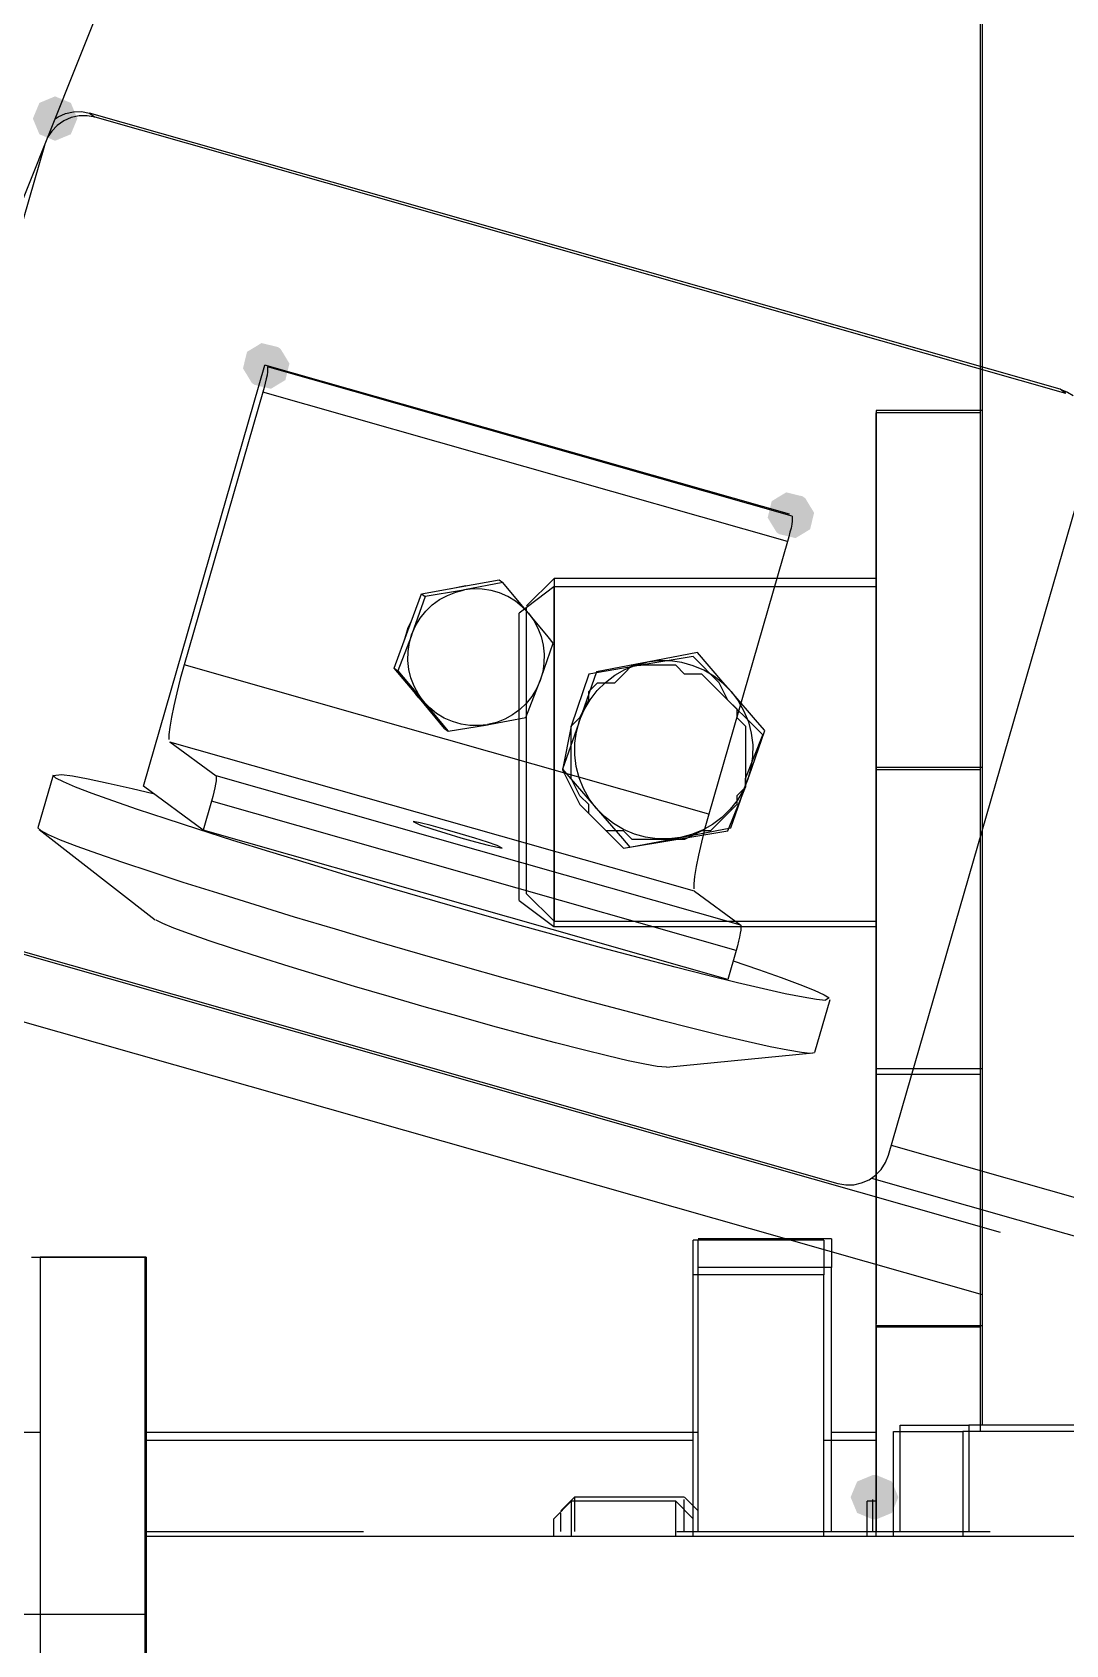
# Model space of a CAD drawing. Extents: x 3 to 592, y 5 to 207.
# Drawn here: x 42.76 to 46.95, y 49.8 to 56.33 of the extents above; entities that cross this region are included whole.
import ezdxf

# ---------------------------------------------------------------- set-up
doc = ezdxf.new("R2010")
doc.units = 0
doc.layers.get('0').update_dxf_attribs({"linetype": 'CONTINUOUS'})

msp = doc.modelspace()

# ---------------------------------------------------------------- hatches: boundary and pattern name
h = msp.add_hatch(color=7)
h.dxf.hatch_style = 2
h.paths.add_polyline_path([(42.851811, 55.888361), (42.788278, 55.914786), (42.761853, 55.978319), (42.788278, 56.041852), (42.851811, 56.068277), (42.915697, 56.041852), (42.942122, 55.978319), (42.915697, 55.914786)])
h = msp.add_hatch(color=7)
h.dxf.hatch_style = 2
h.paths.add_polyline_path([(42.851811, 55.888361), (42.788278, 55.914786), (42.761853, 55.978319), (42.788278, 56.041852), (42.851811, 56.068277), (42.915697, 56.041852), (42.942122, 55.978319), (42.915697, 55.914786)])
h = msp.add_hatch(color=7)
h.dxf.hatch_style = 2
h.paths.add_polyline_path([(43.649019, 54.907521), (43.613412, 54.966402), (43.629674, 55.033262), (43.688555, 55.068868), (43.755415, 55.052607), (43.765998, 55.044846), (43.801605, 54.985965), (43.785343, 54.919105), (43.726463, 54.883498), (43.659602, 54.89976)])
h = msp.add_hatch(color=7)
h.dxf.hatch_style = 2
h.paths.add_polyline_path([(43.649019, 54.907521), (43.613412, 54.966402), (43.629674, 55.033262), (43.688555, 55.068868), (43.755415, 55.052607), (43.765998, 55.044846), (43.801605, 54.985965), (43.785343, 54.919105), (43.726463, 54.883498), (43.659602, 54.89976)])
h = msp.add_hatch(color=7)
h.dxf.hatch_style = 2
h.paths.add_polyline_path([(45.775457, 54.302719), (45.739851, 54.361599), (45.756113, 54.42846), (45.814993, 54.464066), (45.881854, 54.447805), (45.892437, 54.440043), (45.928043, 54.381163), (45.911782, 54.314302), (45.852901, 54.278696), (45.786041, 54.294958)])
h = msp.add_hatch(color=7)
h.dxf.hatch_style = 2
h.paths.add_polyline_path([(45.775457, 54.302719), (45.739851, 54.361599), (45.756113, 54.42846), (45.814993, 54.464066), (45.881854, 54.447805), (45.892437, 54.440043), (45.928043, 54.381163), (45.911782, 54.314302), (45.852901, 54.278696), (45.786041, 54.294958)])
h = msp.add_hatch(color=7)
h.dxf.hatch_style = 2
h.paths.add_polyline_path([(46.179669, 50.483064), (46.243203, 50.456639), (46.269628, 50.393106), (46.243203, 50.329573), (46.179669, 50.303148), (46.165911, 50.303148), (46.102378, 50.329573), (46.075953, 50.393106), (46.102378, 50.456639), (46.165911, 50.483064)])
h = msp.add_hatch(color=7)
h.dxf.hatch_style = 2
h.paths.add_polyline_path([(46.179669, 50.483064), (46.243203, 50.456639), (46.269628, 50.393106), (46.243203, 50.329573), (46.179669, 50.303148), (46.165911, 50.303148), (46.102378, 50.329573), (46.075953, 50.393106), (46.102378, 50.456639), (46.165911, 50.483064)])
h = msp.add_hatch(color=7)
h.dxf.hatch_style = 2
h.paths.add_polyline_path([(46.179669, 50.483064), (46.243203, 50.456639), (46.269628, 50.393106), (46.243203, 50.329573), (46.179669, 50.303148), (46.165911, 50.303148), (46.102378, 50.329573), (46.075953, 50.393106), (46.102378, 50.456639), (46.165911, 50.483064)])
h = msp.add_hatch(color=7)
h.dxf.hatch_style = 2
h.paths.add_polyline_path([(46.179669, 50.483064), (46.243203, 50.456639), (46.269628, 50.393106), (46.243203, 50.329573), (46.179669, 50.303148), (46.165911, 50.303148), (46.102378, 50.329573), (46.075953, 50.393106), (46.102378, 50.456639), (46.165911, 50.483064)])

# ---------------------------------------------------------------- linework, layer by layer
at = {"color": 7}
for points in [[(43.801445, 58.361367), (43.751394, 58.235885), (43.550311, 57.730707), (43.347464, 57.222002), (43.143558, 56.710474), (42.938594, 56.196477), (42.733278, 55.681069), (42.527255, 55.164249), (42.321233, 54.647077), (42.115211, 54.129905), (41.909541, 53.613791), (41.704577, 53.099088)], [(43.801445, 58.361367), (43.751394, 58.235885), (43.550311, 57.730707), (43.347464, 57.222002), (43.143558, 56.710474), (42.938594, 56.196477), (42.733278, 55.681069), (42.527255, 55.164249), (42.321233, 54.647077), (42.115211, 54.129905), (41.909541, 53.613791), (41.704577, 53.099088)], [(46.601944, 50.658889), (46.601944, 56.973611)], [(46.610235, 50.684783), (46.610235, 56.994566)], [(46.610235, 50.684783), (46.610235, 56.994566)], [(46.610235, 50.684783), (46.610235, 56.994566)], [(46.610235, 50.684783), (46.610235, 56.994566)], [(43.013983, 55.983893), (42.98188, 55.989537), (42.949424, 55.989185), (42.917674, 55.982129), (42.887688, 55.969076), (42.860877, 55.950379), (42.838299, 55.927096), (42.820308, 55.899932)], [(43.013983, 55.983893), (42.98188, 55.989537), (42.949424, 55.989185), (42.917674, 55.982129), (42.887688, 55.969076), (42.860877, 55.950379), (42.838299, 55.927096), (42.820308, 55.899932)], [(42.851634, 55.977896), (42.864687, 55.98601), (42.894673, 55.999062), (42.926423, 56.006118), (42.958879, 56.006471), (42.990982, 56.000826)], [(42.851634, 55.977896), (42.864687, 55.98601), (42.894673, 55.999062), (42.926423, 56.006118), (42.958879, 56.006471), (42.990982, 56.000826)], [(42.990982, 56.000756), (43.013912, 55.983823)], [(42.990982, 56.000756), (43.013912, 55.983823)], [(46.924877, 54.881851), (42.991052, 56.000862)], [(46.924877, 54.881851), (42.991052, 56.000862)], [(46.947878, 54.864952), (43.014053, 55.983964)], [(46.947878, 54.864952), (43.014053, 55.983964)], [(42.808349, 55.86924), (41.977204, 52.98881)], [(42.808349, 55.86924), (41.977204, 52.98881)], [(43.209669, 53.273219), (43.702146, 54.979958)], [(43.209669, 53.273219), (43.702146, 54.979958)], [(43.712871, 54.972267), (43.713224, 54.952512), (43.710754, 54.939459), (43.707932, 54.92429), (43.703699, 54.907004), (43.699112, 54.888659), (43.693821, 54.869962)], [(43.712871, 54.972267), (43.713224, 54.952512), (43.710754, 54.939459), (43.707932, 54.92429), (43.703699, 54.907004), (43.699112, 54.888659), (43.693821, 54.869962)], [(45.828656, 54.375262), (43.702111, 54.979923)], [(45.828656, 54.375262), (43.702111, 54.979923)], [(45.839309, 54.36743), (43.712765, 54.972091)], [(45.839309, 54.36743), (43.712765, 54.972091)], [(46.924877, 54.881851), (46.955216, 54.869856), (46.977441, 54.856098)], [(46.924877, 54.881851), (46.955216, 54.869856), (46.977441, 54.856098)], [(46.947878, 54.864952), (46.924948, 54.881886)], [(46.947878, 54.864952), (46.924948, 54.881886)], [(43.693891, 54.869856), (43.375333, 53.765662)], [(43.693891, 54.869856), (43.375333, 53.765662)], [(45.820295, 54.265019), (43.69375, 54.86968)], [(45.820295, 54.265019), (43.69375, 54.86968)], [(46.601944, 54.786389), (46.178611, 54.786389)], [(46.178611, 54.786389), (46.178611, 54.751111), (46.178611, 54.715833), (46.178611, 54.645278), (46.178611, 54.574722), (46.178611, 54.504167), (46.178611, 54.363056), (46.178611, 54.257222), (46.178611, 54.116111), (46.178611, 53.975), (46.178611, 53.833889), (46.178611, 53.6575), (46.178611, 53.481111), (46.178611, 53.34)], [(46.179669, 54.795843), (46.179669, 54.773971), (46.179669, 54.735166), (46.179669, 54.676957), (46.179669, 54.600757), (46.179669, 54.507271), (46.179669, 54.398263), (46.179669, 54.274791), (46.179669, 54.139324), (46.179669, 53.993274), (46.179669, 53.83911), (46.179669, 53.678596), (46.179669, 53.514554), (46.179669, 53.349102)], [(46.179669, 54.795843), (46.179669, 54.773971), (46.179669, 54.735166), (46.179669, 54.676957), (46.179669, 54.600757), (46.179669, 54.507271), (46.179669, 54.398263), (46.179669, 54.274791), (46.179669, 54.139324), (46.179669, 53.993274), (46.179669, 53.83911), (46.179669, 53.678596), (46.179669, 53.514554), (46.179669, 53.349102)], [(46.179669, 54.795843), (46.179669, 54.773971), (46.179669, 54.735166), (46.179669, 54.676957), (46.179669, 54.600757), (46.179669, 54.507271), (46.179669, 54.398263), (46.179669, 54.274791), (46.179669, 54.139324), (46.179669, 53.993274), (46.179669, 53.83911), (46.179669, 53.678596), (46.179669, 53.514554), (46.179669, 53.349102)], [(46.179669, 54.795843), (46.179669, 54.773971), (46.179669, 54.735166), (46.179669, 54.676957), (46.179669, 54.600757), (46.179669, 54.507271), (46.179669, 54.398263), (46.179669, 54.274791), (46.179669, 54.139324), (46.179669, 53.993274), (46.179669, 53.83911), (46.179669, 53.678596), (46.179669, 53.514554), (46.179669, 53.349102)], [(46.610235, 54.795843), (46.179846, 54.795843)], [(46.610235, 54.795843), (46.179846, 54.795843)], [(46.610235, 54.795843), (46.179846, 54.795843)], [(46.610235, 54.795843), (46.179846, 54.795843)], [(46.229976, 51.779205), (47.06112, 54.659636)], [(46.229976, 51.779205), (47.06112, 54.659636)], [(45.839309, 54.36743), (45.839309, 54.347674), (45.837193, 54.334622), (45.834371, 54.319452), (45.830137, 54.302166), (45.825551, 54.283822), (45.820259, 54.265124)], [(45.839309, 54.36743), (45.839309, 54.347674), (45.837193, 54.334622), (45.834371, 54.319452), (45.830137, 54.302166), (45.825551, 54.283822), (45.820259, 54.265124)], [(45.820295, 54.265019), (45.501736, 53.160824)], [(45.820295, 54.265019), (45.501736, 53.160824)], [(44.49385, 54.081116), (44.651189, 54.109338)], [(44.49385, 54.081116), (44.651189, 54.109338)], [(44.666076, 54.098402), (44.510854, 54.068768)], [(44.666076, 54.098402), (44.510854, 54.068768)], [(44.651295, 54.109232), (44.666112, 54.098296)], [(44.651295, 54.109232), (44.666112, 54.098296)], [(44.770499, 53.9744), (44.74651, 54.003328), (44.666076, 54.098225)], [(44.770499, 53.9744), (44.74651, 54.003328), (44.666076, 54.098225)], [(44.874109, 54.115335), (44.762984, 54.00421)], [(44.874109, 54.115335), (44.762984, 54.00421)], [(44.874109, 54.115335), (44.762984, 54.00421)], [(44.874109, 54.115335), (44.762984, 54.00421)], [(46.179669, 54.115335), (44.874039, 54.115335)], [(46.179669, 54.115335), (44.874039, 54.115335)], [(46.179669, 54.115335), (44.874039, 54.115335)], [(46.179669, 54.115335), (44.874039, 54.115335)], [(44.874109, 54.115335), (44.874109, 54.075824), (44.874109, 54.027141), (44.874109, 53.961171), (44.874109, 53.879679), (44.874109, 53.785135), (44.874109, 53.679654), (44.874109, 53.567118), (44.874109, 53.450349), (44.874109, 53.332521), (44.874109, 53.217516), (44.874109, 53.108154), (44.874109, 53.007966), (44.874109, 52.919418), (44.874109, 52.845688), (44.874109, 52.788185), (44.874109, 52.748674), (44.874109, 52.728918)], [(44.874109, 54.115335), (44.874109, 54.075824), (44.874109, 54.027141), (44.874109, 53.961171), (44.874109, 53.879679), (44.874109, 53.785135), (44.874109, 53.679654), (44.874109, 53.567118), (44.874109, 53.450349), (44.874109, 53.332521), (44.874109, 53.217516), (44.874109, 53.108154), (44.874109, 53.007966), (44.874109, 52.919418), (44.874109, 52.845688), (44.874109, 52.788185), (44.874109, 52.748674), (44.874109, 52.728918)], [(44.874109, 54.115335), (44.874109, 54.075824), (44.874109, 54.027141), (44.874109, 53.961171), (44.874109, 53.879679), (44.874109, 53.785135), (44.874109, 53.679654), (44.874109, 53.567118), (44.874109, 53.450349), (44.874109, 53.332521), (44.874109, 53.217516), (44.874109, 53.108154), (44.874109, 53.007966), (44.874109, 52.919418), (44.874109, 52.845688), (44.874109, 52.788185), (44.874109, 52.748674), (44.874109, 52.728918)], [(44.874109, 54.115335), (44.874109, 54.075824), (44.874109, 54.027141), (44.874109, 53.961171), (44.874109, 53.879679), (44.874109, 53.785135), (44.874109, 53.679654), (44.874109, 53.567118), (44.874109, 53.450349), (44.874109, 53.332521), (44.874109, 53.217516), (44.874109, 53.108154), (44.874109, 53.007966), (44.874109, 52.919418), (44.874109, 52.845688), (44.874109, 52.788185), (44.874109, 52.748674), (44.874109, 52.728918)], [(44.281266, 53.902504), (44.3363, 54.05314)], [(44.281266, 53.902504), (44.3363, 54.05314)], [(44.2982, 53.890086), (44.313016, 53.923247), (44.331714, 53.954292), (44.354644, 53.982514), (44.38075, 54.007914), (44.41003, 54.029434), (44.44178, 54.04672), (44.475647, 54.060125), (44.510925, 54.068592)], [(44.2982, 53.890086), (44.313016, 53.923247), (44.331714, 53.954292), (44.354644, 53.982514), (44.38075, 54.007914), (44.41003, 54.029434), (44.44178, 54.04672), (44.475647, 54.060125), (44.510925, 54.068592)], [(44.351222, 54.042169), (44.298306, 53.890122)], [(44.351222, 54.042169), (44.298306, 53.890122)], [(44.336441, 54.053034), (44.49378, 54.081257)], [(44.336441, 54.053034), (44.49378, 54.081257)], [(44.336441, 54.053034), (44.351257, 54.042098)], [(44.336441, 54.053034), (44.351257, 54.042098)], [(44.510819, 54.068698), (44.49953, 54.066581), (44.351363, 54.042239)], [(44.510819, 54.068698), (44.49953, 54.066581), (44.351363, 54.042239)], [(44.457691, 54.07466), (44.516252, 54.086301)], [(44.457691, 54.07466), (44.516252, 54.086301)], [(44.770499, 53.9744), (44.745451, 54.000506), (44.717582, 54.023084), (44.686537, 54.041781), (44.653376, 54.056597), (44.618804, 54.066475), (44.582821, 54.07212), (44.546838, 54.072825), (44.510854, 54.068592)], [(44.770499, 53.9744), (44.745451, 54.000506), (44.717582, 54.023084), (44.686537, 54.041781), (44.653376, 54.056597), (44.618804, 54.066475), (44.582821, 54.07212), (44.546838, 54.072825), (44.510854, 54.068592)], [(44.873333, 54.080833), (44.732222, 53.975)], [(46.178611, 54.080833), (44.873333, 54.080833)], [(44.873333, 54.080833), (44.873333, 54.045556), (44.873333, 54.010278), (44.873333, 53.939722), (44.873333, 53.869167), (44.873333, 53.763333), (44.873333, 53.6575), (44.873333, 53.551667), (44.873333, 53.445833), (44.873333, 53.304722), (44.873333, 53.198889), (44.873333, 53.093056), (44.873333, 52.987222), (44.873333, 52.916667), (44.873333, 52.810833), (44.873333, 52.775556), (44.873333, 52.740278), (44.873333, 52.705)], [(44.732222, 52.810833), (44.732222, 52.846111), (44.732222, 52.916667), (44.732222, 52.987222), (44.732222, 53.057778), (44.732222, 53.128333), (44.732222, 53.234167), (44.732222, 53.34), (44.732222, 53.445833), (44.732222, 53.551667), (44.732222, 53.6575), (44.732222, 53.763333), (44.732222, 53.833889), (44.732222, 53.904444), (44.732222, 53.939722), (44.732222, 53.975)], [(44.76302, 52.837574), (44.76302, 52.877085), (44.76302, 52.925063), (44.76302, 52.989974), (44.76302, 53.069349), (44.76302, 53.160718), (44.76302, 53.26126), (44.76302, 53.367093), (44.76302, 53.474691), (44.76302, 53.580524), (44.76302, 53.681066), (44.76302, 53.772435), (44.76302, 53.852163), (44.76302, 53.916721), (44.76302, 53.964699), (44.76302, 53.994332)], [(44.76302, 52.837574), (44.76302, 52.877085), (44.76302, 52.925063), (44.76302, 52.989974), (44.76302, 53.069349), (44.76302, 53.160718), (44.76302, 53.26126), (44.76302, 53.367093), (44.76302, 53.474691), (44.76302, 53.580524), (44.76302, 53.681066), (44.76302, 53.772435), (44.76302, 53.852163), (44.76302, 53.916721), (44.76302, 53.964699), (44.76302, 53.994332)], [(44.76302, 52.837574), (44.76302, 52.877085), (44.76302, 52.925063), (44.76302, 52.989974), (44.76302, 53.069349), (44.76302, 53.160718), (44.76302, 53.26126), (44.76302, 53.367093), (44.76302, 53.474691), (44.76302, 53.580524), (44.76302, 53.681066), (44.76302, 53.772435), (44.76302, 53.852163), (44.76302, 53.916721), (44.76302, 53.964699), (44.76302, 53.994332)], [(44.76302, 52.837574), (44.76302, 52.877085), (44.76302, 52.925063), (44.76302, 52.989974), (44.76302, 53.069349), (44.76302, 53.160718), (44.76302, 53.26126), (44.76302, 53.367093), (44.76302, 53.474691), (44.76302, 53.580524), (44.76302, 53.681066), (44.76302, 53.772435), (44.76302, 53.852163), (44.76302, 53.916721), (44.76302, 53.964699), (44.76302, 53.994332)], [(44.870582, 53.853609), (44.850121, 53.878304), (44.770393, 53.974259)], [(44.870582, 53.853609), (44.850121, 53.878304), (44.770393, 53.974259)], [(44.770499, 53.9744), (44.791665, 53.94512), (44.808951, 53.91337), (44.822004, 53.879856), (44.830471, 53.844578), (44.834351, 53.808595), (44.833293, 53.772259), (44.828001, 53.736275), (44.817418, 53.70135)], [(44.770499, 53.9744), (44.791665, 53.94512), (44.808951, 53.91337), (44.822004, 53.879856), (44.830471, 53.844578), (44.834351, 53.808595), (44.833293, 53.772259), (44.828001, 53.736275), (44.817418, 53.70135)], [(44.226057, 53.752009), (44.28109, 53.902645)], [(44.226057, 53.752009), (44.28109, 53.902645)], [(44.267755, 53.865745), (44.283277, 53.916192), (44.295272, 53.940886)], [(44.267755, 53.865745), (44.283277, 53.916192), (44.295272, 53.940886)], [(44.2982, 53.890086), (44.294319, 53.879503), (44.240697, 53.741214)], [(44.2982, 53.890086), (44.294319, 53.879503), (44.240697, 53.741214)], [(44.34526, 53.617177), (44.324094, 53.646458), (44.306807, 53.678208), (44.293755, 53.712075), (44.285288, 53.747), (44.281408, 53.782983), (44.282466, 53.819319), (44.287757, 53.855302), (44.298341, 53.890227)], [(44.34526, 53.617177), (44.324094, 53.646458), (44.306807, 53.678208), (44.293755, 53.712075), (44.285288, 53.747), (44.281408, 53.782983), (44.282466, 53.819319), (44.287757, 53.855302), (44.298341, 53.890227)], [(44.817594, 53.701527), (44.821475, 53.71211), (44.870511, 53.853574)], [(44.817594, 53.701527), (44.821475, 53.71211), (44.870511, 53.853574)], [(43.375262, 53.765732), (43.359387, 53.708229), (43.344924, 53.652138), (43.332576, 53.599574), (43.323051, 53.552654), (43.316701, 53.513143), (43.313526, 53.482452), (43.313526, 53.462343)], [(43.375262, 53.765732), (43.359387, 53.708229), (43.344924, 53.652138), (43.332576, 53.599574), (43.323051, 53.552654), (43.316701, 53.513143), (43.313526, 53.482452), (43.313526, 53.462343)], [(45.501666, 53.160895), (43.375121, 53.765909)], [(45.501666, 53.160895), (43.375121, 53.765909)], [(44.977579, 53.539813), (44.995924, 53.583205), (45.019913, 53.624127), (45.049193, 53.661169), (45.082707, 53.69433), (45.120454, 53.722905), (45.161376, 53.746188), (45.205474, 53.763827), (45.250982, 53.775822)], [(44.977579, 53.539813), (44.995924, 53.583205), (45.019913, 53.624127), (45.049193, 53.661169), (45.082707, 53.69433), (45.120454, 53.722905), (45.161376, 53.746188), (45.205474, 53.763827), (45.250982, 53.775822)], [(44.977579, 53.539813), (44.995924, 53.583205), (45.019913, 53.624127), (45.049193, 53.661169), (45.082707, 53.69433), (45.120454, 53.722905), (45.161376, 53.746188), (45.205474, 53.763827), (45.250982, 53.775822)], [(44.977579, 53.539813), (44.995924, 53.583205), (45.019913, 53.624127), (45.049193, 53.661169), (45.082707, 53.69433), (45.120454, 53.722905), (45.161376, 53.746188), (45.205474, 53.763827), (45.250982, 53.775822)], [(45.251053, 53.775645), (45.236589, 53.772823), (45.046089, 53.73684)], [(45.251053, 53.775645), (45.236589, 53.772823), (45.046089, 53.73684)], [(45.251053, 53.775645), (45.236589, 53.772823), (45.046089, 53.73684)], [(45.251053, 53.775645), (45.236589, 53.772823), (45.046089, 53.73684)], [(45.437778, 53.798611), (45.226111, 53.763333)], [(45.592012, 53.656724), (45.558851, 53.690238), (45.521809, 53.719518), (45.480887, 53.743507), (45.437496, 53.761852), (45.391987, 53.774552), (45.345068, 53.780902), (45.297796, 53.781254), (45.250876, 53.77561)], [(45.592012, 53.656724), (45.558851, 53.690238), (45.521809, 53.719518), (45.480887, 53.743507), (45.437496, 53.761852), (45.391987, 53.774552), (45.345068, 53.780902), (45.297796, 53.781254), (45.250876, 53.77561)], [(45.592012, 53.656724), (45.558851, 53.690238), (45.521809, 53.719518), (45.480887, 53.743507), (45.437496, 53.761852), (45.391987, 53.774552), (45.345068, 53.780902), (45.297796, 53.781254), (45.250876, 53.77561)], [(45.592012, 53.656724), (45.558851, 53.690238), (45.521809, 53.719518), (45.480887, 53.743507), (45.437496, 53.761852), (45.391987, 53.774552), (45.345068, 53.780902), (45.297796, 53.781254), (45.250876, 53.77561)], [(45.455875, 53.814627), (45.250911, 53.775822)], [(45.455875, 53.814627), (45.250911, 53.775822)], [(45.455875, 53.814627), (45.250911, 53.775822)], [(45.455875, 53.814627), (45.250911, 53.775822)], [(45.578889, 53.622222), (45.543611, 53.692778), (45.437778, 53.798611)], [(45.592012, 53.656724), (45.558498, 53.695529), (45.45584, 53.814768)], [(45.592012, 53.656724), (45.558498, 53.695529), (45.45584, 53.814768)], [(45.592012, 53.656724), (45.558498, 53.695529), (45.45584, 53.814768)], [(45.592012, 53.656724), (45.558498, 53.695529), (45.45584, 53.814768)], [(44.328327, 53.629631), (44.226021, 53.752044)], [(44.328327, 53.629631), (44.226021, 53.752044)], [(44.226057, 53.752009), (44.240873, 53.741073)], [(44.226057, 53.752009), (44.240873, 53.741073)], [(44.240838, 53.741144), (44.321271, 53.645894), (44.34526, 53.617319)], [(44.240838, 53.741144), (44.321271, 53.645894), (44.34526, 53.617319)], [(44.817594, 53.701527), (44.802778, 53.668366), (44.784081, 53.637321), (44.76115, 53.609099), (44.735044, 53.583699), (44.705764, 53.562179), (44.674014, 53.544893), (44.640147, 53.531488), (44.604869, 53.523021)], [(44.817594, 53.701527), (44.802778, 53.668366), (44.784081, 53.637321), (44.76115, 53.609099), (44.735044, 53.583699), (44.705764, 53.562179), (44.674014, 53.544893), (44.640147, 53.531488), (44.604869, 53.523021)], [(44.760233, 53.552584), (44.817736, 53.701456)], [(44.760233, 53.552584), (44.817736, 53.701456)], [(44.943889, 53.516389), (44.979167, 53.551667), (45.014444, 53.622222), (45.014444, 53.6575), (45.049722, 53.692778), (45.120278, 53.692778), (45.155556, 53.728056), (45.190833, 53.763333), (45.226111, 53.763333)], [(45.014444, 53.728056), (44.943889, 53.516389)], [(45.046265, 53.736663), (44.977473, 53.539813)], [(45.046265, 53.736663), (44.977473, 53.539813)], [(45.046265, 53.736663), (44.977473, 53.539813)], [(45.046265, 53.736663), (44.977473, 53.539813)], [(45.226111, 53.763333), (45.014444, 53.728056)], [(45.578889, 53.622222), (45.543611, 53.6575), (45.508333, 53.692778), (45.473056, 53.728056), (45.4025, 53.728056), (45.367222, 53.763333), (45.331944, 53.763333), (45.296667, 53.763333), (45.226111, 53.763333)], [(44.325893, 53.631394), (44.313546, 53.646917)], [(44.325893, 53.631394), (44.313546, 53.646917)], [(45.728184, 53.498856), (45.698198, 53.533428), (45.592012, 53.6569)], [(45.728184, 53.498856), (45.698198, 53.533428), (45.592012, 53.6569)], [(45.728184, 53.498856), (45.698198, 53.533428), (45.592012, 53.6569)], [(45.728184, 53.498856), (45.698198, 53.533428), (45.592012, 53.6569)], [(45.592012, 53.656724), (45.620587, 53.618977), (45.643871, 53.578054), (45.661509, 53.533957), (45.673151, 53.488449), (45.679148, 53.441529), (45.678796, 53.394257), (45.672093, 53.347338), (45.659393, 53.301829)], [(45.592012, 53.656724), (45.620587, 53.618977), (45.643871, 53.578054), (45.661509, 53.533957), (45.673151, 53.488449), (45.679148, 53.441529), (45.678796, 53.394257), (45.672093, 53.347338), (45.659393, 53.301829)], [(45.592012, 53.656724), (45.620587, 53.618977), (45.643871, 53.578054), (45.661509, 53.533957), (45.673151, 53.488449), (45.679148, 53.441529), (45.678796, 53.394257), (45.672093, 53.347338), (45.659393, 53.301829)], [(45.592012, 53.656724), (45.620587, 53.618977), (45.643871, 53.578054), (45.661509, 53.533957), (45.673151, 53.488449), (45.679148, 53.441529), (45.678796, 53.394257), (45.672093, 53.347338), (45.659393, 53.301829)], [(44.342297, 53.613438), (44.325716, 53.63143)], [(44.342297, 53.613438), (44.325716, 53.63143)], [(44.430597, 53.507217), (44.328292, 53.629631)], [(44.430597, 53.507217), (44.328292, 53.629631)], [(44.34526, 53.617177), (44.424988, 53.521222), (44.445449, 53.496527)], [(44.34526, 53.617177), (44.424988, 53.521222), (44.445449, 53.496527)], [(44.604975, 53.52288), (44.568992, 53.518999), (44.532656, 53.519705), (44.497025, 53.524997), (44.462453, 53.535227), (44.429292, 53.549691), (44.398248, 53.568388), (44.370378, 53.590966), (44.345331, 53.617072)], [(44.604975, 53.52288), (44.568992, 53.518999), (44.532656, 53.519705), (44.497025, 53.524997), (44.462453, 53.535227), (44.429292, 53.549691), (44.398248, 53.568388), (44.370378, 53.590966), (44.345331, 53.617072)], [(45.578889, 53.622222), (45.614167, 53.586944), (45.614167, 53.551667), (45.649444, 53.516389), (45.649444, 53.481111), (45.649444, 53.410556), (45.649444, 53.375278), (45.649444, 53.34), (45.649444, 53.269444)], [(45.72, 53.481111), (45.684722, 53.516389), (45.578889, 53.622222)], [(44.430597, 53.507217), (44.445414, 53.496281)], [(44.430597, 53.507217), (44.445414, 53.496281)], [(44.445379, 53.496351), (44.604834, 53.522809)], [(44.445379, 53.496351), (44.604834, 53.522809)], [(44.604975, 53.52288), (44.616264, 53.524997), (44.760198, 53.552513)], [(44.604975, 53.52288), (44.616264, 53.524997), (44.760198, 53.552513)], [(44.943889, 53.516389), (44.908611, 53.34)], [(44.977579, 53.539813), (44.97264, 53.525702), (44.908788, 53.342963)], [(44.977579, 53.539813), (44.97264, 53.525702), (44.908788, 53.342963)], [(44.977579, 53.539813), (44.97264, 53.525702), (44.908788, 53.342963)], [(44.977579, 53.539813), (44.97264, 53.525702), (44.908788, 53.342963)], [(45.014444, 53.163611), (45.014444, 53.198889), (44.979167, 53.234167), (44.943889, 53.304722), (44.943889, 53.34), (44.943889, 53.375278), (44.943889, 53.445833), (44.943889, 53.481111), (44.943889, 53.516389)], [(45.045101, 53.18506), (45.016526, 53.222807), (44.993242, 53.263729), (44.975604, 53.307827), (44.963962, 53.353335), (44.957965, 53.400254), (44.958317, 53.447527), (44.96502, 53.494446), (44.97772, 53.539954)], [(45.045101, 53.18506), (45.016526, 53.222807), (44.993242, 53.263729), (44.975604, 53.307827), (44.963962, 53.353335), (44.957965, 53.400254), (44.958317, 53.447527), (44.96502, 53.494446), (44.97772, 53.539954)], [(45.045101, 53.18506), (45.016526, 53.222807), (44.993242, 53.263729), (44.975604, 53.307827), (44.963962, 53.353335), (44.957965, 53.400254), (44.958317, 53.447527), (44.96502, 53.494446), (44.97772, 53.539954)], [(45.045101, 53.18506), (45.016526, 53.222807), (44.993242, 53.263729), (44.975604, 53.307827), (44.963962, 53.353335), (44.957965, 53.400254), (44.958317, 53.447527), (44.96502, 53.494446), (44.97772, 53.539954)], [(45.443669, 52.847981), (43.317125, 53.452642)], [(45.443669, 52.847981), (43.317125, 53.452642)], [(43.317231, 53.452783), (43.504556, 53.3152)], [(43.317231, 53.452783), (43.504556, 53.3152)], [(45.649444, 53.269444), (45.649444, 53.304722), (45.72, 53.481111)], [(45.659534, 53.302006), (45.664473, 53.316117), (45.728326, 53.498856)], [(45.659534, 53.302006), (45.664473, 53.316117), (45.728326, 53.498856)], [(45.659534, 53.302006), (45.664473, 53.316117), (45.728326, 53.498856)], [(45.659534, 53.302006), (45.664473, 53.316117), (45.728326, 53.498856)], [(42.843485, 53.318586), (42.781749, 53.105156)], [(42.843485, 53.318586), (42.781749, 53.105156)], [(45.974176, 52.406021), (45.938193, 52.409549), (45.883513, 52.418368), (45.811193, 52.432832), (45.722293, 52.452587), (45.617165, 52.477282), (45.497574, 52.506563), (45.364929, 52.540429), (45.220643, 52.577824), (45.066832, 52.619099), (44.904907, 52.663196), (44.737338, 52.709762), (44.565535, 52.758093), (44.392321, 52.807835), (44.219107, 52.857929), (44.048715, 52.908376), (43.882557, 52.958471), (43.722749, 53.007154), (43.57176, 53.054074), (43.430649, 53.098876), (43.301885, 53.140857), (43.186174, 53.17931), (43.085985, 53.213882), (43.001671, 53.244574), (42.934643, 53.270326), (42.885607, 53.29114), (42.854915, 53.306662), (42.843626, 53.317246), (42.877846, 53.321479), (42.923001, 53.315129), (42.986501, 53.303135), (43.067288, 53.286201), (43.164654, 53.263976), (43.250026, 53.243515)], [(45.974176, 52.406021), (45.938193, 52.409549), (45.883513, 52.418368), (45.811193, 52.432832), (45.722293, 52.452587), (45.617165, 52.477282), (45.497574, 52.506563), (45.364929, 52.540429), (45.220643, 52.577824), (45.066832, 52.619099), (44.904907, 52.663196), (44.737338, 52.709762), (44.565535, 52.758093), (44.392321, 52.807835), (44.219107, 52.857929), (44.048715, 52.908376), (43.882557, 52.958471), (43.722749, 53.007154), (43.57176, 53.054074), (43.430649, 53.098876), (43.301885, 53.140857), (43.186174, 53.17931), (43.085985, 53.213882), (43.001671, 53.244574), (42.934643, 53.270326), (42.885607, 53.29114), (42.854915, 53.306662), (42.843626, 53.317246), (42.877846, 53.321479), (42.923001, 53.315129), (42.986501, 53.303135), (43.067288, 53.286201), (43.164654, 53.263976), (43.250026, 53.243515)], [(43.504591, 53.31527), (43.504591, 53.295515), (43.502474, 53.282462), (43.499652, 53.267292), (43.495419, 53.250006), (43.490832, 53.231662), (43.485541, 53.212965)], [(43.504591, 53.31527), (43.504591, 53.295515), (43.502474, 53.282462), (43.499652, 53.267292), (43.495419, 53.250006), (43.490832, 53.231662), (43.485541, 53.212965)], [(45.631029, 52.710433), (43.504485, 53.315094)], [(45.631029, 52.710433), (43.504485, 53.315094)], [(44.908611, 53.34), (44.979167, 53.198889), (45.014444, 53.163611)], [(44.908929, 53.342963), (45.011587, 53.223724), (45.045101, 53.184919)], [(44.908929, 53.342963), (45.011587, 53.223724), (45.045101, 53.184919)], [(44.908929, 53.342963), (45.011587, 53.223724), (45.045101, 53.184919)], [(44.908929, 53.342963), (45.011587, 53.223724), (45.045101, 53.184919)], [(46.178611, 53.34), (46.178611, 52.105278)], [(46.601944, 53.34), (46.178611, 53.34)], [(46.179669, 53.348925), (46.179669, 52.128314)], [(46.179669, 53.348925), (46.179669, 52.128314)], [(46.179669, 53.348925), (46.179669, 52.128314)], [(46.179669, 53.348925), (46.179669, 52.128314)], [(46.610235, 53.348925), (46.179846, 53.348925)], [(46.610235, 53.348925), (46.179846, 53.348925)], [(46.610235, 53.348925), (46.179846, 53.348925)], [(46.610235, 53.348925), (46.179846, 53.348925)], [(43.451745, 53.095525), (43.209739, 53.273325)], [(43.451745, 53.095525), (43.209739, 53.273325)], [(45.649444, 53.269444), (45.614167, 53.234167), (45.614167, 53.198889), (45.578889, 53.163611), (45.543611, 53.128333), (45.508333, 53.093056), (45.473056, 53.093056), (45.4025, 53.057778), (45.367222, 53.057778)], [(45.659534, 53.302006), (45.641189, 53.258614), (45.617201, 53.217692), (45.58792, 53.18065), (45.554406, 53.147489), (45.516659, 53.118914), (45.475737, 53.095631), (45.431639, 53.077992), (45.386131, 53.065998)], [(45.659534, 53.302006), (45.641189, 53.258614), (45.617201, 53.217692), (45.58792, 53.18065), (45.554406, 53.147489), (45.516659, 53.118914), (45.475737, 53.095631), (45.431639, 53.077992), (45.386131, 53.065998)], [(45.659534, 53.302006), (45.641189, 53.258614), (45.617201, 53.217692), (45.58792, 53.18065), (45.554406, 53.147489), (45.516659, 53.118914), (45.475737, 53.095631), (45.431639, 53.077992), (45.386131, 53.065998)], [(45.659534, 53.302006), (45.641189, 53.258614), (45.617201, 53.217692), (45.58792, 53.18065), (45.554406, 53.147489), (45.516659, 53.118914), (45.475737, 53.095631), (45.431639, 53.077992), (45.386131, 53.065998)], [(45.578889, 53.093056), (45.649444, 53.269444)], [(45.590883, 53.105121), (45.659675, 53.301971)], [(45.590883, 53.105121), (45.659675, 53.301971)], [(45.590883, 53.105121), (45.659675, 53.301971)], [(45.590883, 53.105121), (45.659675, 53.301971)], [(46.684081, 51.465897), (40.599466, 53.196561)], [(46.684081, 51.465897), (40.599466, 53.196561)], [(43.485611, 53.212859), (43.451745, 53.095384)], [(43.485611, 53.212859), (43.451745, 53.095384)], [(45.61205, 52.608021), (43.485506, 53.213035)], [(45.61205, 52.608021), (43.485506, 53.213035)], [(45.386061, 53.066139), (45.339141, 53.060494), (45.291869, 53.060847), (45.245302, 53.067197), (45.199794, 53.079897), (45.156049, 53.098241), (45.11548, 53.12223), (45.078086, 53.151511), (45.044924, 53.185025)], [(45.386061, 53.066139), (45.339141, 53.060494), (45.291869, 53.060847), (45.245302, 53.067197), (45.199794, 53.079897), (45.156049, 53.098241), (45.11548, 53.12223), (45.078086, 53.151511), (45.044924, 53.185025)], [(45.386061, 53.066139), (45.339141, 53.060494), (45.291869, 53.060847), (45.245302, 53.067197), (45.199794, 53.079897), (45.156049, 53.098241), (45.11548, 53.12223), (45.078086, 53.151511), (45.044924, 53.185025)], [(45.386061, 53.066139), (45.339141, 53.060494), (45.291869, 53.060847), (45.245302, 53.067197), (45.199794, 53.079897), (45.156049, 53.098241), (45.11548, 53.12223), (45.078086, 53.151511), (45.044924, 53.185025)], [(45.045101, 53.18506), (45.151287, 53.061941), (45.181273, 53.027016)], [(45.045101, 53.18506), (45.151287, 53.061941), (45.181273, 53.027016)], [(45.045101, 53.18506), (45.151287, 53.061941), (45.181273, 53.027016)], [(45.045101, 53.18506), (45.151287, 53.061941), (45.181273, 53.027016)], [(45.367222, 53.057778), (45.331944, 53.057778), (45.261389, 53.057778), (45.226111, 53.057778), (45.190833, 53.057778), (45.155556, 53.093056), (45.085, 53.093056), (45.049722, 53.128333), (45.014444, 53.163611)], [(45.014444, 53.163611), (45.120278, 53.057778), (45.155556, 53.0225)], [(45.501666, 53.160895), (45.485791, 53.103392), (45.471327, 53.0473), (45.45898, 52.994736), (45.449455, 52.947817), (45.443105, 52.908306), (45.43993, 52.877967), (45.43993, 52.857506)], [(45.501666, 53.160895), (45.485791, 53.103392), (45.471327, 53.0473), (45.45898, 52.994736), (45.449455, 52.947817), (45.443105, 52.908306), (45.43993, 52.877967), (45.43993, 52.857506)], [(42.781926, 53.105226), (42.793567, 53.093585), (42.823906, 53.07771), (42.872942, 53.056896), (42.93997, 53.031143), (43.024284, 53.000451), (43.124826, 52.965879), (43.240184, 52.927426), (43.368948, 52.885446), (43.510059, 52.840996), (43.661401, 52.793724), (43.820856, 52.74504), (43.987014, 52.695299), (44.157759, 52.644851), (44.33062, 52.594404), (44.504187, 52.544662), (44.675637, 52.496332), (44.843559, 52.449765), (45.005131, 52.405668), (45.158942, 52.364746), (45.303228, 52.326999), (45.435873, 52.293132), (45.555464, 52.263851), (45.660592, 52.239157), (45.749845, 52.219754), (45.822164, 52.20529), (45.876492, 52.196118), (45.912476, 52.19259)], [(42.781926, 53.105226), (42.793567, 53.093585), (42.823906, 53.07771), (42.872942, 53.056896), (42.93997, 53.031143), (43.024284, 53.000451), (43.124826, 52.965879), (43.240184, 52.927426), (43.368948, 52.885446), (43.510059, 52.840996), (43.661401, 52.793724), (43.820856, 52.74504), (43.987014, 52.695299), (44.157759, 52.644851), (44.33062, 52.594404), (44.504187, 52.544662), (44.675637, 52.496332), (44.843559, 52.449765), (45.005131, 52.405668), (45.158942, 52.364746), (45.303228, 52.326999), (45.435873, 52.293132), (45.555464, 52.263851), (45.660592, 52.239157), (45.749845, 52.219754), (45.822164, 52.20529), (45.876492, 52.196118), (45.912476, 52.19259)], [(42.787252, 53.097677), (43.257505, 52.732905)], [(42.787252, 53.097677), (43.257505, 52.732905)], [(45.578183, 52.490688), (43.451639, 53.095349)], [(45.578183, 52.490688), (43.451639, 53.095349)], [(45.155556, 53.0225), (45.367222, 53.057778)], [(45.181238, 53.027192), (45.386202, 53.065998)], [(45.181238, 53.027192), (45.386202, 53.065998)], [(45.181238, 53.027192), (45.386202, 53.065998)], [(45.181238, 53.027192), (45.386202, 53.065998)], [(45.367222, 53.057778), (45.578889, 53.093056)], [(45.386061, 53.066139), (45.400524, 53.068961), (45.591024, 53.104944)], [(45.386061, 53.066139), (45.400524, 53.068961), (45.591024, 53.104944)], [(45.386061, 53.066139), (45.400524, 53.068961), (45.591024, 53.104944)], [(45.386061, 53.066139), (45.400524, 53.068961), (45.591024, 53.104944)], [(46.61095, 51.212532), (40.526335, 52.943196)], [(46.61095, 51.212532), (40.526335, 52.943196)], [(44.732222, 52.810833), (44.873333, 52.705)], [(44.76302, 52.837574), (44.874145, 52.726449)], [(44.76302, 52.837574), (44.874145, 52.726449)], [(44.76302, 52.837574), (44.874145, 52.726449)], [(44.76302, 52.837574), (44.874145, 52.726449)], [(45.443669, 52.847981), (45.630994, 52.710397)], [(45.443669, 52.847981), (45.630994, 52.710397)], [(42.090446, 52.783493), (46.024271, 51.664482)], [(42.090446, 52.783493), (46.024271, 51.664482)], [(45.330216, 52.13477), (45.292116, 52.137945), (45.242374, 52.147117), (45.174641, 52.161228), (45.09068, 52.180984), (44.991902, 52.205326), (44.880071, 52.233901), (44.757658, 52.266356), (44.626424, 52.301987), (44.488841, 52.340087), (44.34773, 52.379951), (44.20556, 52.421226), (44.065155, 52.462501), (43.929335, 52.503423), (43.799866, 52.542934), (43.679921, 52.580681), (43.571266, 52.615606), (43.476016, 52.647356), (43.396288, 52.675226), (43.333141, 52.698509), (43.287985, 52.716853), (43.261527, 52.730259)], [(45.330216, 52.13477), (45.292116, 52.137945), (45.242374, 52.147117), (45.174641, 52.161228), (45.09068, 52.180984), (44.991902, 52.205326), (44.880071, 52.233901), (44.757658, 52.266356), (44.626424, 52.301987), (44.488841, 52.340087), (44.34773, 52.379951), (44.20556, 52.421226), (44.065155, 52.462501), (43.929335, 52.503423), (43.799866, 52.542934), (43.679921, 52.580681), (43.571266, 52.615606), (43.476016, 52.647356), (43.396288, 52.675226), (43.333141, 52.698509), (43.287985, 52.716853), (43.261527, 52.730259)], [(44.874109, 52.726449), (46.17974, 52.726449)], [(44.874109, 52.726449), (46.17974, 52.726449)], [(44.874109, 52.726449), (46.17974, 52.726449)], [(44.874109, 52.726449), (46.17974, 52.726449)], [(44.873333, 52.705), (46.178611, 52.705)], [(45.631029, 52.710433), (45.631029, 52.690677), (45.628913, 52.677624), (45.626091, 52.662455), (45.621857, 52.645169), (45.617271, 52.626824), (45.611979, 52.608127)], [(45.631029, 52.710433), (45.631029, 52.690677), (45.628913, 52.677624), (45.626091, 52.662455), (45.621857, 52.645169), (45.617271, 52.626824), (45.611979, 52.608127)], [(45.61205, 52.608021), (45.578183, 52.490546)], [(45.61205, 52.608021), (45.578183, 52.490546)], [(45.599879, 52.565935), (45.702185, 52.531363), (45.794612, 52.498554), (45.87046, 52.470332), (45.928668, 52.447049), (45.968532, 52.428704), (45.989346, 52.415652), (45.974176, 52.406127)], [(45.599879, 52.565935), (45.702185, 52.531363), (45.794612, 52.498554), (45.87046, 52.470332), (45.928668, 52.447049), (45.968532, 52.428704), (45.989346, 52.415652), (45.974176, 52.406127)], [(45.931208, 52.1964), (45.992944, 52.409831)], [(45.931208, 52.1964), (45.992944, 52.409831)], [(45.330216, 52.13477), (45.92253, 52.192978)], [(45.330216, 52.13477), (45.92253, 52.192978)], [(45.912617, 52.192661), (45.929903, 52.194777)], [(45.912617, 52.192661), (45.929903, 52.194777)], [(46.178611, 52.105278), (46.178611, 51.964167), (46.178611, 51.823056), (46.178611, 51.681944), (46.178611, 51.576111), (46.178611, 51.435), (46.178611, 51.329167), (46.178611, 51.258611), (46.178611, 51.188056), (46.178611, 51.1175), (46.178611, 51.082222)], [(46.601944, 52.105278), (46.178611, 52.105278)], [(46.179669, 52.128349), (46.179669, 51.985474), (46.179669, 51.844363), (46.179669, 51.708191), (46.179669, 51.579427), (46.179669, 51.460894), (46.179669, 51.354708), (46.179669, 51.263338), (46.179669, 51.188549), (46.179669, 51.132105), (46.179669, 51.094711)], [(46.179669, 52.128349), (46.179669, 51.985474), (46.179669, 51.844363), (46.179669, 51.708191), (46.179669, 51.579427), (46.179669, 51.460894), (46.179669, 51.354708), (46.179669, 51.263338), (46.179669, 51.188549), (46.179669, 51.132105), (46.179669, 51.094711)], [(46.179669, 52.128349), (46.179669, 51.985474), (46.179669, 51.844363), (46.179669, 51.708191), (46.179669, 51.579427), (46.179669, 51.460894), (46.179669, 51.354708), (46.179669, 51.263338), (46.179669, 51.188549), (46.179669, 51.132105), (46.179669, 51.094711)], [(46.179669, 52.128349), (46.179669, 51.985474), (46.179669, 51.844363), (46.179669, 51.708191), (46.179669, 51.579427), (46.179669, 51.460894), (46.179669, 51.354708), (46.179669, 51.263338), (46.179669, 51.188549), (46.179669, 51.132105), (46.179669, 51.094711)], [(46.610235, 52.128349), (46.179846, 52.128349)], [(46.610235, 52.128349), (46.179846, 52.128349)], [(46.610235, 52.128349), (46.179846, 52.128349)], [(46.610235, 52.128349), (46.179846, 52.128349)], [(49.090405, 51.007613), (46.241017, 51.818081)], [(49.090405, 51.007613), (46.241017, 51.818081)], [(46.024306, 51.664552), (46.056409, 51.658908), (46.088864, 51.659261), (46.120614, 51.666316), (46.150601, 51.679369), (46.177412, 51.698066), (46.199989, 51.72135), (46.217981, 51.748866), (46.229976, 51.779205)], [(46.024306, 51.664552), (46.056409, 51.658908), (46.088864, 51.659261), (46.120614, 51.666316), (46.150601, 51.679369), (46.177412, 51.698066), (46.199989, 51.72135), (46.217981, 51.748866), (46.229976, 51.779205)], [(46.160619, 51.685402), (49.895156, 50.62315)], [(46.160619, 51.685402), (49.895156, 50.62315)], [(45.966944, 51.435), (45.437778, 51.435)], [(45.437778, 51.293889), (45.437778, 51.364444), (45.437778, 51.399722), (45.437778, 51.435)], [(45.457463, 51.323593), (45.457463, 51.380743), (45.457463, 51.418843), (45.457463, 51.43754)], [(45.457463, 51.323593), (45.457463, 51.380743), (45.457463, 51.418843), (45.457463, 51.43754)], [(45.457463, 51.323593), (45.457463, 51.380743), (45.457463, 51.418843), (45.457463, 51.43754)], [(45.457463, 51.323593), (45.457463, 51.380743), (45.457463, 51.418843), (45.457463, 51.43754)], [(45.999118, 51.43941), (45.457604, 51.43941)], [(45.999118, 51.43941), (45.457604, 51.43941)], [(45.999118, 51.43941), (45.457604, 51.43941)], [(45.999118, 51.43941), (45.457604, 51.43941)], [(45.966944, 51.435), (45.966944, 51.399722), (45.966944, 51.364444), (45.966944, 51.293889)], [(45.999118, 51.43941), (45.999118, 51.418949), (45.999118, 51.380849), (45.999118, 51.323699)], [(45.999118, 51.43941), (45.999118, 51.418949), (45.999118, 51.380849), (45.999118, 51.323699)], [(45.999118, 51.43941), (45.999118, 51.418949), (45.999118, 51.380849), (45.999118, 51.323699)], [(45.999118, 51.43941), (45.999118, 51.418949), (45.999118, 51.380849), (45.999118, 51.323699)], [(43.215278, 51.364444), (42.756667, 51.364444)], [(42.79078, 51.365326), (42.79078, 51.326168), (42.79078, 51.277485), (42.79078, 51.209046), (42.79078, 51.121204), (42.79078, 51.014312), (42.79078, 50.888371), (42.79078, 50.743026), (42.79078, 50.579337), (42.79078, 50.396951), (42.79078, 50.195868), (42.79078, 49.977146), (42.79078, 49.740079)], [(42.79078, 51.365326), (42.79078, 51.326168), (42.79078, 51.277485), (42.79078, 51.209046), (42.79078, 51.121204), (42.79078, 51.014312), (42.79078, 50.888371), (42.79078, 50.743026), (42.79078, 50.579337), (42.79078, 50.396951), (42.79078, 50.195868), (42.79078, 49.977146), (42.79078, 49.740079)], [(42.79078, 51.365326), (42.79078, 51.326168), (42.79078, 51.277485), (42.79078, 51.209046), (42.79078, 51.121204), (42.79078, 51.014312), (42.79078, 50.888371), (42.79078, 50.743026), (42.79078, 50.579337), (42.79078, 50.396951), (42.79078, 50.195868), (42.79078, 49.977146), (42.79078, 49.740079)], [(42.79078, 51.365326), (42.79078, 51.326168), (42.79078, 51.277485), (42.79078, 51.209046), (42.79078, 51.121204), (42.79078, 51.014312), (42.79078, 50.888371), (42.79078, 50.743026), (42.79078, 50.579337), (42.79078, 50.396951), (42.79078, 50.195868), (42.79078, 49.977146), (42.79078, 49.740079)], [(43.221346, 51.365326), (42.790957, 51.365326)], [(43.221346, 51.365326), (42.790957, 51.365326)], [(43.221346, 51.365326), (42.790957, 51.365326)], [(43.221346, 51.365326), (42.790957, 51.365326)], [(43.215278, 51.364444), (43.215278, 51.329167), (43.215278, 51.293889), (43.215278, 51.258611), (43.215278, 51.188056), (43.215278, 51.1175), (43.215278, 51.011667), (43.215278, 50.870556), (43.215278, 50.729444), (43.215278, 50.553056), (43.215278, 50.376667), (43.215278, 50.165), (43.215278, 49.953333), (43.215278, 49.706389)], [(43.221346, 51.365326), (43.221346, 51.326168), (43.221346, 51.277485), (43.221346, 51.209046), (43.221346, 51.121204), (43.221346, 51.014312), (43.221346, 50.888371), (43.221346, 50.743026), (43.221346, 50.579337), (43.221346, 50.396951), (43.221346, 50.195868), (43.221346, 49.977146), (43.221346, 49.740079)], [(43.221346, 51.365326), (43.221346, 51.326168), (43.221346, 51.277485), (43.221346, 51.209046), (43.221346, 51.121204), (43.221346, 51.014312), (43.221346, 50.888371), (43.221346, 50.743026), (43.221346, 50.579337), (43.221346, 50.396951), (43.221346, 50.195868), (43.221346, 49.977146), (43.221346, 49.740079)], [(43.221346, 51.365326), (43.221346, 51.326168), (43.221346, 51.277485), (43.221346, 51.209046), (43.221346, 51.121204), (43.221346, 51.014312), (43.221346, 50.888371), (43.221346, 50.743026), (43.221346, 50.579337), (43.221346, 50.396951), (43.221346, 50.195868), (43.221346, 49.977146), (43.221346, 49.740079)], [(43.221346, 51.365326), (43.221346, 51.326168), (43.221346, 51.277485), (43.221346, 51.209046), (43.221346, 51.121204), (43.221346, 51.014312), (43.221346, 50.888371), (43.221346, 50.743026), (43.221346, 50.579337), (43.221346, 50.396951), (43.221346, 50.195868), (43.221346, 49.977146), (43.221346, 49.740079)], [(45.437778, 50.235556), (45.437778, 51.293889)], [(45.966944, 51.293889), (45.437778, 51.293889)], [(45.457463, 50.254218), (45.457463, 51.323487)], [(45.457463, 50.254218), (45.457463, 51.323487)], [(45.457463, 50.254218), (45.457463, 51.323487)], [(45.457463, 50.254218), (45.457463, 51.323487)], [(45.999118, 51.323593), (45.457604, 51.323593)], [(45.999118, 51.323593), (45.457604, 51.323593)], [(45.999118, 51.323593), (45.457604, 51.323593)], [(45.999118, 51.323593), (45.457604, 51.323593)], [(45.966944, 50.235556), (45.966944, 51.293889)], [(45.999118, 50.254218), (45.999118, 51.323487)], [(45.999118, 50.254218), (45.999118, 51.323487)], [(45.999118, 50.254218), (45.999118, 51.323487)], [(45.999118, 50.254218), (45.999118, 51.323487)], [(46.179669, 51.087584), (46.179669, 51.073826), (46.179669, 51.039959), (46.179669, 50.986337), (46.179669, 50.913312), (46.179669, 50.821943), (46.179669, 50.713287), (46.179669, 50.588757), (46.179669, 50.450115), (46.179669, 50.298773), (46.179669, 50.254323)], [(46.179669, 51.087584), (46.179669, 51.073826), (46.179669, 51.039959), (46.179669, 50.986337), (46.179669, 50.913312), (46.179669, 50.821943), (46.179669, 50.713287), (46.179669, 50.588757), (46.179669, 50.450115), (46.179669, 50.298773), (46.179669, 50.254323)], [(46.179669, 51.087584), (46.179669, 51.073826), (46.179669, 51.039959), (46.179669, 50.986337), (46.179669, 50.913312), (46.179669, 50.821943), (46.179669, 50.713287), (46.179669, 50.588757), (46.179669, 50.450115), (46.179669, 50.298773), (46.179669, 50.254323)], [(46.179669, 51.087584), (46.179669, 51.073826), (46.179669, 51.039959), (46.179669, 50.986337), (46.179669, 50.913312), (46.179669, 50.821943), (46.179669, 50.713287), (46.179669, 50.588757), (46.179669, 50.450115), (46.179669, 50.298773), (46.179669, 50.254323)], [(46.610235, 51.087584), (46.179846, 51.087584)], [(46.610235, 51.087584), (46.179846, 51.087584)], [(46.610235, 51.087584), (46.179846, 51.087584)], [(46.610235, 51.087584), (46.179846, 51.087584)], [(46.601944, 51.082222), (46.178611, 51.082222)], [(46.178611, 51.082222), (46.178611, 51.046944), (46.178611, 51.011667), (46.178611, 50.976389), (46.178611, 50.905833), (46.178611, 50.8), (46.178611, 50.694167), (46.178611, 50.588333), (46.178611, 50.447222), (46.178611, 50.270833), (46.178611, 50.235556)], [(42.207462, 50.657019), (42.790957, 50.657019)], [(42.207462, 50.657019), (42.790957, 50.657019)], [(42.207462, 50.657019), (42.790957, 50.657019)], [(42.207462, 50.657019), (42.790957, 50.657019)], [(43.221346, 50.657019), (45.457604, 50.657019)], [(43.221346, 50.657019), (45.457604, 50.657019)], [(43.221346, 50.657019), (45.457604, 50.657019)], [(43.221346, 50.657019), (45.457604, 50.657019)], [(45.999118, 50.657019), (46.17974, 50.657019)], [(45.999118, 50.657019), (46.17974, 50.657019)], [(45.999118, 50.657019), (46.17974, 50.657019)], [(45.999118, 50.657019), (46.17974, 50.657019)], [(46.249167, 50.235556), (46.249167, 50.658889)], [(46.249167, 50.658889), (46.284444, 50.658889), (46.319722, 50.658889), (46.355, 50.658889), (46.390278, 50.658889), (46.425556, 50.658889), (46.496111, 50.658889), (46.531389, 50.658889)], [(46.276895, 50.684783), (46.298062, 50.684783), (46.323814, 50.684783), (46.358387, 50.684783), (46.400367, 50.684783), (46.448345, 50.684783), (46.500556, 50.684783), (46.554531, 50.684783)], [(46.276895, 50.684783), (46.298062, 50.684783), (46.323814, 50.684783), (46.358387, 50.684783), (46.400367, 50.684783), (46.448345, 50.684783), (46.500556, 50.684783), (46.554531, 50.684783)], [(46.276895, 50.684783), (46.298062, 50.684783), (46.323814, 50.684783), (46.358387, 50.684783), (46.400367, 50.684783), (46.448345, 50.684783), (46.500556, 50.684783), (46.554531, 50.684783)], [(46.276895, 50.684783), (46.298062, 50.684783), (46.323814, 50.684783), (46.358387, 50.684783), (46.400367, 50.684783), (46.448345, 50.684783), (46.500556, 50.684783), (46.554531, 50.684783)], [(46.276895, 50.254218), (46.276895, 50.684606)], [(46.276895, 50.254218), (46.276895, 50.684606)], [(46.276895, 50.254218), (46.276895, 50.684606)], [(46.276895, 50.254218), (46.276895, 50.684606)], [(46.531389, 50.658889), (46.531389, 50.235556)], [(51.258611, 50.658889), (46.531389, 50.658889)], [(51.276885, 50.684783), (46.554602, 50.684783)], [(51.276885, 50.684783), (46.554602, 50.684783)], [(51.276885, 50.684783), (46.554602, 50.684783)], [(51.276885, 50.684783), (46.554602, 50.684783)], [(46.554672, 50.684783), (46.554672, 50.254394)], [(46.554672, 50.684783), (46.554672, 50.254394)], [(46.554672, 50.684783), (46.554672, 50.254394)], [(46.554672, 50.684783), (46.554672, 50.254394)], [(43.215278, 50.623611), (45.437778, 50.623611)], [(45.966944, 50.623611), (46.178611, 50.623611)], [(44.943889, 50.376667), (44.873333, 50.306111)], [(44.957436, 50.393106), (44.902049, 50.337367)], [(44.957436, 50.393106), (44.902049, 50.337367)], [(44.957436, 50.393106), (44.902049, 50.337367)], [(44.957436, 50.393106), (44.902049, 50.337367)], [(45.367222, 50.376667), (44.943889, 50.376667)], [(44.943889, 50.376667), (44.943889, 50.341389), (44.943889, 50.270833), (44.943889, 50.235556)], [(45.4019, 50.393106), (44.9574, 50.393106)], [(45.4019, 50.393106), (44.9574, 50.393106)], [(45.4019, 50.393106), (44.9574, 50.393106)], [(45.4019, 50.393106), (44.9574, 50.393106)], [(44.957436, 50.393106), (44.957436, 50.353595), (44.957436, 50.305264), (44.957436, 50.254112)], [(44.957436, 50.393106), (44.957436, 50.353595), (44.957436, 50.305264), (44.957436, 50.254112)], [(44.957436, 50.393106), (44.957436, 50.353595), (44.957436, 50.305264), (44.957436, 50.254112)], [(44.957436, 50.393106), (44.957436, 50.353595), (44.957436, 50.305264), (44.957436, 50.254112)], [(45.437778, 50.306111), (45.367222, 50.376667)], [(45.367222, 50.235556), (45.367222, 50.270833), (45.367222, 50.341389), (45.367222, 50.376667)], [(45.4019, 50.254218), (45.4019, 50.30537), (45.4019, 50.353701), (45.4019, 50.383334)], [(45.4019, 50.254218), (45.4019, 50.30537), (45.4019, 50.353701), (45.4019, 50.383334)], [(45.4019, 50.254218), (45.4019, 50.30537), (45.4019, 50.353701), (45.4019, 50.383334)], [(45.4019, 50.254218), (45.4019, 50.30537), (45.4019, 50.353701), (45.4019, 50.383334)], [(45.457463, 50.337544), (45.402077, 50.393282)], [(45.457463, 50.337544), (45.402077, 50.393282)], [(45.457463, 50.337544), (45.402077, 50.393282)], [(45.457463, 50.337544), (45.402077, 50.393282)], [(46.178611, 50.376667), (46.143333, 50.376667)], [(46.143333, 50.235556), (46.143333, 50.270833), (46.143333, 50.341389), (46.143333, 50.376667)], [(46.16577, 50.254218), (46.16577, 50.30537), (46.16577, 50.353701), (46.16577, 50.383334)], [(46.16577, 50.254218), (46.16577, 50.30537), (46.16577, 50.353701), (46.16577, 50.383334)], [(46.16577, 50.254218), (46.16577, 50.30537), (46.16577, 50.353701), (46.16577, 50.383334)], [(46.16577, 50.254218), (46.16577, 50.30537), (46.16577, 50.353701), (46.16577, 50.383334)], [(44.873333, 50.235556), (44.873333, 50.270833), (44.873333, 50.306111)], [(44.901908, 50.254218), (44.901908, 50.298668), (44.901908, 50.327948)], [(44.901908, 50.254218), (44.901908, 50.298668), (44.901908, 50.327948)], [(44.901908, 50.254218), (44.901908, 50.298668), (44.901908, 50.327948)], [(44.901908, 50.254218), (44.901908, 50.298668), (44.901908, 50.327948)], [(43.221346, 50.254218), (44.101879, 50.254218)], [(43.221346, 50.254218), (44.101879, 50.254218)], [(43.221346, 50.254218), (44.101879, 50.254218)], [(43.221346, 50.254218), (44.101879, 50.254218)], [(45.371879, 50.254218), (46.641879, 50.254218)], [(45.371879, 50.254218), (46.641879, 50.254218)], [(45.371879, 50.254218), (46.641879, 50.254218)], [(45.371879, 50.254218), (46.641879, 50.254218)], [(43.215278, 50.235556), (51.329167, 50.235556)], [(43.215278, 49.918056), (27.657778, 49.918056)]]:
    msp.add_lwpolyline(points, dxfattribs=at)
msp.add_lwpolyline([(44.496637, 53.06508), (44.556257, 53.0485), (44.607409, 53.035094), (44.644804, 53.026275), (44.664207, 53.0231), (44.643393, 53.034036), (44.60494, 53.047089), (44.553434, 53.063316), (44.493462, 53.080955), (44.432432, 53.098594), (44.37634, 53.113764), (44.331184, 53.125052), (44.302609, 53.13105), (44.333301, 53.115175), (44.378809, 53.100358), (44.435254, 53.083072)], close=True, dxfattribs=at)
msp.add_lwpolyline([(44.496637, 53.06508), (44.556257, 53.0485), (44.607409, 53.035094), (44.644804, 53.026275), (44.664207, 53.0231), (44.643393, 53.034036), (44.60494, 53.047089), (44.553434, 53.063316), (44.493462, 53.080955), (44.432432, 53.098594), (44.37634, 53.113764), (44.331184, 53.125052), (44.302609, 53.13105), (44.333301, 53.115175), (44.378809, 53.100358), (44.435254, 53.083072)], close=True, dxfattribs=at)

doc.saveas('drawing.dxf')
